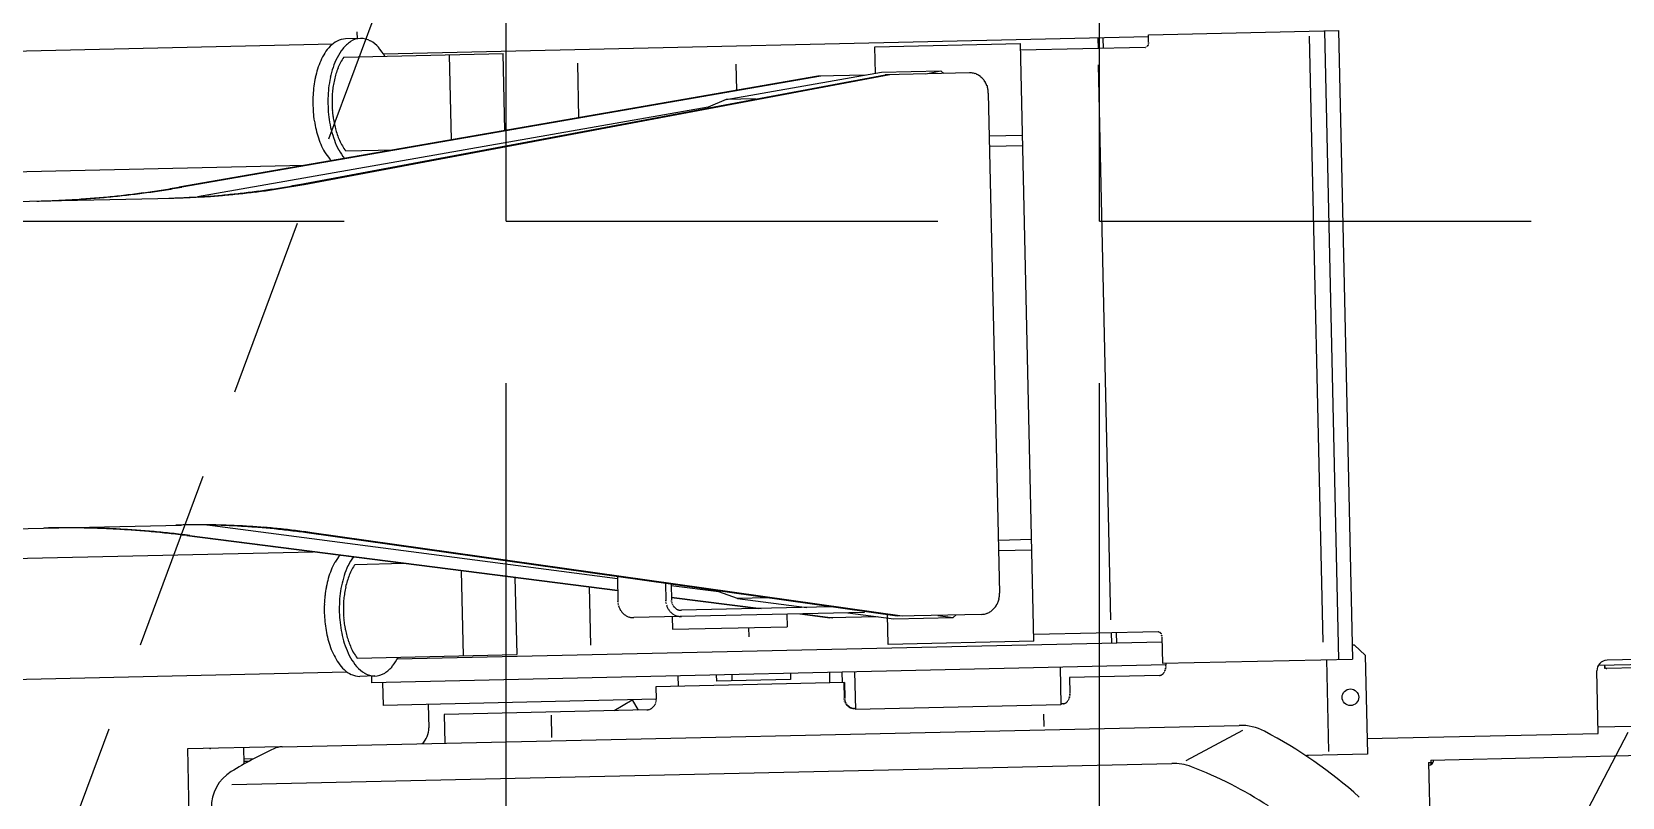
# Model space of a CAD drawing. Header units: metres. Extents: x 668617 to 675126, y 2286318 to 2293677.
# Drawn here: x 669900.166 to 669902.377, y 2287287.775 to 2287288.838 of the extents above; entities that cross this region are included whole.
import ezdxf

# ---------------------------------------------------------------- set-up
doc = ezdxf.new("R2010")
doc.units = ezdxf.units.M
doc.header["$MEASUREMENT"] = 0
doc.linetypes.add('HIDDEN', pattern=[0.375, 0.25, -0.125])
for name, color, linetype in [('0_LINEA_INDICADOR_SEÑAL', 253, 'Continuous'), ('0_VEH_CONSTRUCCION', 250, 'Continuous'), ('DMTG-ZONA-TRABAJO', 250, 'Continuous')]:
    doc.layers.add(name, color=color, linetype=linetype)

# ---------------------------------------------------------------- blocks, each defined once
blk = doc.blocks.new('excavadora planta')
at = {"color": 0}
for p, q in [((-3.1297, 0.5105), (-3.1442, 0.5105)), ((-3.1331, 0.517), (-3.1331, 0.5102)), ((-3.6441, 0.5059), (-3.1566, 0.5059)), ((-3.1464, 0.4929), (-2.9924, 0.4929)), ((-2.3694, 0.4949), (-3.1079, 0.4949)), ((-3.0442, 0.4108), (-3.0442, 0.4929)), ((-2.9924, 0.4186), (-2.9924, 0.4929)), ((-2.6337, 0.4914), (-2.493, 0.4914)), ((-2.6337, 0.4657), (-2.6337, 0.4914)), ((-2.493, -0.0854), (-2.493, 0.4914)), ((-2.4182, 0.4949), (-2.4182, 0.4848)), ((-2.4134, 0.4949), (-2.4134, 0.4848)), ((-2.3694, 0.497), (-2.1858, 0.497)), ((-2.3694, 0.4899), (-2.3694, 0.497)), ((-2.2138, -0.0925), (-2.2138, 0.4923)), ((-2.1994, 0.497), (-2.1994, -0.1094)), ((-2.1858, 0.497), (-2.1858, -0.1094)), ((-2.9211, 0.4821), (-2.9211, 0.4293)), ((-2.7681, 0.4775), (-2.7681, 0.4524)), ((-2.3726, 0.4848), (-2.493, 0.4848)), ((-2.6893, 0.4642), (-3.3083, 0.371)), ((-2.6865, 0.4642), (-3.3055, 0.371)), ((-3.1922, 0.371), (-2.6244, 0.4642)), ((-3.1875, 0.371), (-2.6196, 0.4642)), ((-2.7781, 0.4437), (-2.6276, 0.4667)), ((-2.6435, 0.4642), (-2.6893, 0.4642)), ((-2.6276, 0.4667), (-2.5704, 0.4667)), ((-2.5427, 0.4642), (-2.6244, 0.4642)), ((-2.585, 0.4642), (-2.5704, 0.4667)), ((-2.5675, 0.4642), (-2.5704, 0.4667)), ((-2.4182, -0.0665), (-2.4182, 0.4691)), ((-2.7959, 0.4369), (-3.2905, 0.3613)), ((-2.7781, 0.4437), (-2.7959, 0.4369)), ((-2.7498, 0.4437), (-2.7781, 0.4437)), ((-2.5251, 0.4441), (-2.5251, -0.0382)), ((-3.1465, 0.4024), (-3.0998, 0.4024)), ((-2.5251, 0.4031), (-2.493, 0.4031)), ((-3.6672, 0.3894), (-3.1865, 0.3894)), ((-2.5251, 0.393), (-2.493, 0.393)), ((-4.6267, 0.3607), (-3.3136, 0.3607)), ((-4.6139, 0.0452), (-3.3136, 0.0452)), ((-3.3083, 0.0349), (-2.8936, -0.0275)), ((-3.3055, 0.0349), (-2.8936, -0.0271)), ((-2.8936, -0.016), (-3.2905, 0.0447)), ((-2.6244, -0.0583), (-3.1922, 0.0349)), ((-2.6196, -0.0583), (-3.1875, 0.0349)), ((-3.9977, 0.0166), (-3.1865, 0.0166)), ((-3.1465, 0.0035), (-3.0998, 0.0035)), ((-2.5251, 0.013), (-2.493, 0.013)), ((-2.5251, 0.0029), (-2.493, 0.0029)), ((-3.0442, -0.0049), (-3.0442, -0.0869)), ((-2.9924, -0.0126), (-2.9924, -0.0869)), ((-2.8936, -0.0141), (-2.8936, -0.0379)), ((-2.9211, -0.0234), (-2.9211, -0.0795)), ((-2.8474, -0.0217), (-2.8474, -0.0379)), ((-2.8418, -0.0226), (-2.8418, -0.0379)), ((-2.7959, -0.0309), (-2.8418, -0.0239)), ((-2.7959, -0.0309), (-2.7953, -0.0302)), ((-2.8418, -0.0349), (-2.7554, -0.0479)), ((-2.8418, -0.0353), (-2.7582, -0.0479)), ((-2.7781, -0.0377), (-2.7959, -0.0309)), ((-2.7781, -0.0377), (-2.7113, -0.0479)), ((-2.7498, -0.0377), (-2.7781, -0.0377)), ((-2.6562, -0.0539), (-2.8787, -0.0539)), ((-2.8414, -0.0539), (-2.8414, -0.066)), ((-2.6876, -0.0479), (-2.8325, -0.0479)), ((-2.7309, -0.0539), (-2.7309, -0.066)), ((-2.7182, -0.0539), (-2.6893, -0.0583)), ((-2.7153, -0.0539), (-2.6865, -0.0583)), ((-2.6435, -0.0583), (-2.6893, -0.0583)), ((-2.6719, -0.0539), (-2.6276, -0.0607)), ((-2.6562, -0.0531), (-2.6562, -0.0539)), ((-2.6337, -0.0854), (-2.6337, -0.0568)), ((-2.6276, -0.0607), (-2.5704, -0.0607)), ((-2.5427, -0.0583), (-2.6244, -0.0583)), ((-2.585, -0.0583), (-2.5704, -0.0607)), ((-2.5675, -0.0583), (-2.5704, -0.0607)), ((-2.8414, -0.066), (-2.7309, -0.066)), ((-2.7681, -0.066), (-2.7681, -0.0749)), ((-3.1464, -0.0869), (-2.9924, -0.0869)), ((-2.3694, -0.0889), (-3.1079, -0.0889)), ((-2.493, -0.0854), (-2.6337, -0.0854)), ((-2.3726, -0.0789), (-2.493, -0.0789)), ((-2.4182, -0.0789), (-2.4182, -0.0889)), ((-2.4134, -0.0789), (-2.4134, -0.0889)), ((-2.3694, -0.0839), (-2.3694, -0.1094)), ((-3.9977, -0.1), (-3.1566, -0.1)), ((-3.1297, -0.1046), (-3.1442, -0.1046)), ((-3.1331, -0.1042), (-3.1331, -0.111)), ((-2.1837, -0.096), (-2.1858, -0.096)), ((-2.1837, -0.096), (-2.1736, -0.106)), ((-2.1736, -0.106), (-2.1736, -0.2015)), ((-2.3661, -0.111), (-3.1331, -0.111)), ((-3.1225, -0.111), (-3.1225, -0.1331)), ((-2.6767, -0.1211), (-2.8588, -0.1211)), ((-2.8588, -0.1211), (-2.8588, -0.1331)), ((-2.8374, -0.111), (-2.8374, -0.1211)), ((-2.8002, -0.111), (-2.8002, -0.1171)), ((-2.7286, -0.1171), (-2.8002, -0.1171)), ((-2.7853, -0.111), (-2.7853, -0.1171)), ((-2.7286, -0.111), (-2.7286, -0.1171)), ((-2.691, -0.111), (-2.691, -0.1211)), ((-2.6789, -0.111), (-2.6789, -0.1211)), ((-2.6774, -0.1211), (-2.6774, -0.1362)), ((-2.6767, -0.1211), (-2.6767, -0.1362)), ((-2.6667, -0.111), (-2.6667, -0.1472)), ((-2.4682, -0.111), (-2.4682, -0.1472)), ((-2.3725, -0.1211), (-2.4594, -0.1211)), ((-2.4594, -0.1211), (-2.4594, -0.1362)), ((-2.3694, -0.1094), (-2.1858, -0.1094)), ((-2.3661, -0.1094), (-2.3661, -0.111)), ((-2.2109, -0.1094), (-2.2109, -0.198)), ((-1.9023, -0.1211), (-1.9489, -0.1211)), ((-1.9425, -0.1241), (-1.9425, -0.1211)), ((-1.9104, -0.1161), (-1.9402, -0.1161)), ((-2.8588, -0.1331), (-3.1225, -0.1331)), ((-3.0788, -0.1331), (-3.0788, -0.1558)), ((-2.8997, -0.1432), (-2.8819, -0.1331)), ((-2.8819, -0.1331), (-2.8763, -0.1432)), ((-1.9503, -0.1864), (-1.9503, -0.1261)), ((-1.9099, -0.1241), (-1.9425, -0.1241)), ((-3.0637, -0.1432), (-3.0637, -0.1709)), ((-2.8674, -0.1432), (-3.0637, -0.1432)), ((-2.9605, -0.1462), (-2.9605, -0.1677)), ((-2.6667, -0.1462), (-2.6675, -0.1462)), ((-2.4682, -0.1472), (-2.6667, -0.1472)), ((-2.4658, -0.1462), (-2.4682, -0.1462)), ((-2.4852, -0.1559), (-2.4852, -0.1677)), ((-3.312, -0.1704), (-3.2226, -0.1704)), ((-3.312, -0.8632), (-3.312, -0.1704)), ((-3.2577, -0.1865), (-3.2577, -0.1704)), ((-3.2577, -0.1816), (-3.2483, -0.1816)), ((-3.2577, -0.1839), (-3.2528, -0.1839)), ((-3.2226, -0.171), (-3.2226, -0.1704)), ((-3.2209, -0.1709), (-2.2966, -0.1709)), ((-2.2937, -0.1758), (-2.3488, -0.2039)), ((-1.9023, -0.1805), (-1.9503, -0.1805)), ((-2.1736, -0.1864), (-1.9503, -0.1864)), ((-3.2703, -0.2061), (-2.3626, -0.2061)), ((-2.1736, -0.2015), (-2.2315, -0.2015)), ((-2.1147, -0.2108), (-2.1147, -0.305)), ((-2.1147, -0.2108), (-2.1102, -0.2108)), ((-2.1124, -0.2085), (-2.1124, -0.213)), ((-2.1124, -0.2085), (-1.8924, -0.2085))]:
    blk.add_line(p, q, dxfattribs=at)
blk.add_circle((-2.1887, -0.1462), 0.00804, dxfattribs=at)
for centre, radius, start, end in [((-3.1405, 0.4847), 0.0267, 116.622, 134.7811), ((-3.1441, 0.4919), 0.0186, 90.4973, 116.5256), ((-3.1234, 0.4815), 0.0307, 121.7205, 140.7292), ((-3.1294, 0.4913), 0.0193, 91.3974, 121.7753), ((-3.1299, 0.4915), 0.019, 59.4164, 90.0903), ((-3.1355, 0.4821), 0.03, 39.9735, 59.4135), ((-3.1168, 0.4654), 0.0574, 146.382, 154.8146), ((-3.1308, 0.4748), 0.0406, 134.5771, 146.5125), ((-3.0907, 0.4596), 0.0703, 152.0959, 160.4018), ((-3.1092, 0.4695), 0.0493, 140.4164, 152.2482), ((-3.1104, 0.4662), 0.0448, 143.4451, 151.0523), ((-3.1494, 0.4701), 0.0483, 28.229, 40.291), ((-3.0861, 0.4527), 0.0907, 161.1872, 166.5313), ((-3.1012, 0.4579), 0.0747, 154.7463, 161.2238), ((-3.0723, 0.4529), 0.0899, 160.3308, 166.8346), ((-3.0781, 0.452), 0.0802, 161.8865, 166.1479), ((-3.0886, 0.4555), 0.0691, 156.9516, 161.9042), ((-3.0997, 0.4602), 0.0571, 151.0061, 156.9805), ((-2.3726, 0.4869), 0.00206, 270.0074, 281.077), ((-2.3726, 0.487), 0.0022, 281.1252, 291.3244), ((-2.3727, 0.4873), 0.00245, 291.3468, 300.4042), ((-2.3729, 0.4876), 0.0028, 300.4027, 308.4515), ((-2.3732, 0.4879), 0.00325, 308.459, 315.509), ((3.4438, -4.6505), 7.7583, 138.54274, 138.54572), ((4.2646, -4.29), 8.1753, 144.25117, 144.25392), ((4.5694, -3.6617), 8.0849, 149.13028, 149.13303), ((5.0657, -3.2092), 8.3037, 153.56923, 153.57198), ((5.4741, -2.7378), 8.4811, 157.64964, 157.65239), ((5.7977, -2.2475), 8.6133, 161.48441, 161.48716), ((6.8007, -1.9614), 9.4918, 165.04468, 165.0472), ((6.972, -1.4163), 9.5338, 168.47482, 168.47734), ((7.9968, -0.4453), 10.4082, 174.84762, 174.84991), ((7.9929, -1.0223), 10.472, 171.70256, 171.70485), ((9.0565, 0.0667), 11.4337, 177.87943, 177.88149), ((-3.0638, 0.4481), 0.1134, 171.1568, 175.4196), ((-3.0732, 0.4496), 0.1039, 166.5093, 171.1707), ((-3.0469, 0.4479), 0.1158, 172.3025, 177.3351), ((-3.057, 0.4493), 0.1056, 166.7967, 172.3267), ((-3.0616, 0.4484), 0.0972, 169.9333, 173.4414), ((-3.0689, 0.4497), 0.0897, 166.1372, 169.9419), ((-2.5427, 0.4487), 0.0156, 83.205, 89.9983), ((-2.5427, 0.4485), 0.0157, 76.4264, 83.1979), ((-2.5428, 0.4482), 0.016, 69.7785, 76.428), ((-2.543, 0.4479), 0.0164, 63.2956, 69.7756), ((-2.5432, 0.4474), 0.0169, 57.0123, 63.2901), ((-2.5435, 0.4469), 0.0176, 50.9577, 57.0149), ((-3.058, 0.4477), 0.1192, 179.4695, 183.5277), ((-3.0586, 0.4477), 0.1186, 175.4068, 179.4783), ((-3.0432, 0.4477), 0.1195, 177.3175, 182.1951), ((-3.0538, 0.4477), 0.1049, 176.7596, 180.0039), ((-3.0538, 0.4477), 0.1049, 179.9965, 183.2521), ((-3.0565, 0.4478), 0.1023, 173.4337, 176.7626), ((-2.544, 0.4463), 0.0182, 45.1228, 50.9547), ((-2.5445, 0.4458), 0.019, 39.514, 45.1267), ((-2.545, 0.4454), 0.0197, 34.1065, 39.5142), ((-2.5456, 0.445), 0.0204, 28.8832, 34.1061), ((-2.5462, 0.4447), 0.021, 23.8261, 28.8877), ((-2.5467, 0.4444), 0.0216, 18.9001, 23.8261), ((-2.5471, 0.4443), 0.0221, 14.0853, 18.9029), ((-2.5475, 0.4442), 0.0224, 9.3527, 14.089), ((-2.5478, 0.4442), 0.0227, 4.6497, 9.3507), ((-2.5479, 0.4441), 0.0228, 359.9983, 4.6514), ((-3.0621, 0.4474), 0.1152, 183.5167, 187.7181), ((-3.0704, 0.4462), 0.1067, 187.7038, 192.2376), ((-3.0463, 0.4475), 0.1164, 182.1764, 187.189), ((-3.0558, 0.4463), 0.1069, 187.1664, 192.6277), ((-3.0565, 0.4475), 0.1023, 183.2476, 186.5813), ((-3.0616, 0.4469), 0.0971, 186.576, 190.0865), ((-3.0825, 0.4436), 0.0944, 192.2194, 197.3382), ((-3.0971, 0.439), 0.0791, 197.3057, 203.4198), ((-3.0706, 0.4429), 0.0916, 192.5928, 198.961), ((-3.069, 0.4456), 0.0896, 190.0765, 193.8797), ((-3.0782, 0.4433), 0.0802, 193.8695, 198.1304), ((-3.0887, 0.4398), 0.0691, 198.1112, 203.0404), ((-3.1128, 0.4321), 0.062, 203.3625, 211.1652), ((-3.1274, 0.4232), 0.0448, 211.0561, 221.8328), ((-3.0888, 0.4365), 0.0724, 198.8938, 206.9554), ((-3.1074, 0.4269), 0.0514, 206.8164, 218.1401), ((-3.0997, 0.4351), 0.0571, 203.0147, 208.9728), ((-3.1104, 0.4291), 0.0449, 208.9258, 216.5062), ((-3.446, 1.2856), 0.9248, 276.9517, 277.4859), ((-3.4432, 1.2855), 0.9248, 276.9518, 277.486), ((-3.446, 1.2856), 0.9249, 277.4858, 278.0201), ((-3.4432, 1.2856), 0.9249, 277.4857, 278.0199), ((-3.4461, 1.2861), 0.9253, 278.0203, 278.5543), ((-3.4432, 1.286), 0.9253, 278.0204, 278.5544), ((-3.3189, 1.1425), 0.7818, 277.5611, 278.1405), ((-3.3141, 1.1425), 0.7818, 277.5611, 278.1405), ((-3.319, 1.1432), 0.7825, 278.1397, 278.7186), ((-3.3142, 1.1432), 0.7825, 278.1397, 278.7186), ((-3.3191, 1.1439), 0.7832, 278.7181, 279.2965), ((-3.3143, 1.1439), 0.7832, 278.7183, 279.2967), ((-3.4459, 1.2838), 0.9231, 270.0003, 270.535), ((-3.443, 1.2838), 0.9231, 270.0003, 270.535), ((-3.4459, 1.2835), 0.9228, 270.5345, 271.0694), ((-3.443, 1.2835), 0.9228, 270.5345, 271.0694), ((-3.4459, 1.2836), 0.9229, 271.0697, 271.6046), ((-3.443, 1.2836), 0.9229, 271.0697, 271.6046), ((-3.4459, 1.2837), 0.923, 271.604, 272.1389), ((-3.443, 1.2837), 0.923, 271.604, 272.1389), ((-3.4459, 1.2838), 0.9231, 272.1393, 272.6742), ((-3.443, 1.2838), 0.9231, 272.1393, 272.6743), ((-3.4459, 1.2839), 0.9231, 272.6738, 273.2087), ((-3.443, 1.2839), 0.9232, 272.6738, 273.2087), ((-3.4459, 1.284), 0.9232, 273.2094, 273.7444), ((-3.443, 1.284), 0.9232, 273.2094, 273.7444), ((-3.4459, 1.2844), 0.9237, 273.7444, 274.2791), ((-3.443, 1.2844), 0.9237, 273.7445, 274.2792), ((-3.4459, 1.2845), 0.9238, 274.2786, 274.8133), ((-3.443, 1.2845), 0.9238, 274.2786, 274.8133), ((-3.4459, 1.2845), 0.9238, 274.8132, 275.3479), ((-3.443, 1.2846), 0.9238, 274.8131, 275.3478), ((-3.4459, 1.2846), 0.9239, 275.348, 275.8827), ((-3.4431, 1.2846), 0.9239, 275.348, 275.8827), ((-3.446, 1.2851), 0.9243, 275.8824, 276.4168), ((-3.4431, 1.2851), 0.9243, 275.8824, 276.4168), ((-3.446, 1.2851), 0.9244, 276.4173, 276.9517), ((-3.4431, 1.2851), 0.9244, 276.4173, 276.9517), ((-3.3184, 1.1375), 0.7768, 270.0004, 270.5843), ((-3.3136, 1.1375), 0.7768, 270.0004, 270.5843), ((-3.3184, 1.1375), 0.7768, 270.5833, 271.1654), ((-3.3136, 1.1376), 0.7768, 270.5832, 271.1654), ((-3.3184, 1.1377), 0.7769, 271.1664, 271.7485), ((-3.3136, 1.1377), 0.7769, 271.1664, 271.7485), ((-3.3184, 1.1378), 0.7771, 271.7483, 272.3305), ((-3.3136, 1.1378), 0.7771, 271.7483, 272.3305), ((-3.3184, 1.1382), 0.7775, 272.3304, 272.9123), ((-3.3137, 1.1382), 0.7775, 272.3305, 272.9124), ((-3.3184, 1.1383), 0.7776, 272.9115, 273.4934), ((-3.3137, 1.1383), 0.7776, 272.9115, 273.4934), ((-3.3185, 1.1387), 0.778, 273.494, 274.0757), ((-3.3137, 1.1388), 0.778, 273.4939, 274.0756), ((-3.3185, 1.1392), 0.7784, 274.0765, 274.658), ((-3.3137, 1.1392), 0.7784, 274.0766, 274.6581), ((-3.3185, 1.1396), 0.7788, 274.6574, 275.2386), ((-3.3138, 1.1396), 0.7788, 274.6574, 275.2386), ((-3.3186, 1.14), 0.7792, 275.2386, 275.8196), ((-3.3138, 1.14), 0.7792, 275.2386, 275.8196), ((-3.3186, 1.1404), 0.7796, 275.8192, 276.3999), ((-3.3138, 1.1404), 0.7797, 275.8191, 276.3998), ((-3.3187, 1.1411), 0.7804, 276.4002, 276.9805), ((-3.3139, 1.1411), 0.7804, 276.4002, 276.9805), ((-3.3188, 1.1418), 0.7811, 276.9798, 277.5597), ((-3.314, 1.1418), 0.7811, 276.9798, 277.5597), ((-3.4459, -0.8777), 0.9229, 89.4659, 90.0015), ((-3.443, -0.8777), 0.9229, 89.4659, 90.0015), ((-3.4459, -0.8779), 0.9231, 88.9296, 89.4664), ((-3.443, -0.8779), 0.9231, 88.9296, 89.4664), ((-3.4459, -0.8777), 0.9229, 88.3938, 88.9294), ((-3.443, -0.8777), 0.9229, 88.3938, 88.9294), ((-3.4459, -0.8777), 0.9229, 87.858, 88.3936), ((-3.443, -0.8777), 0.9229, 87.8581, 88.3937), ((-3.4459, -0.8781), 0.9233, 87.3233, 87.8587), ((-3.443, -0.8781), 0.9233, 87.3232, 87.8586), ((-3.4459, -0.8781), 0.9233, 86.7871, 87.3225), ((-3.443, -0.8781), 0.9233, 86.7872, 87.3226), ((-3.4459, -0.8781), 0.9233, 86.2518, 86.7872), ((-3.443, -0.8781), 0.9233, 86.2518, 86.7872), ((-3.4459, -0.8781), 0.9233, 85.7172, 86.2525), ((-3.443, -0.8781), 0.9233, 85.7171, 86.2525), ((-3.4459, -0.8785), 0.9237, 85.1813, 85.7164), ((-3.443, -0.8785), 0.9237, 85.1813, 85.7164), ((-3.4459, -0.8785), 0.9237, 84.6468, 85.182), ((-3.443, -0.8785), 0.9237, 84.6468, 85.182), ((-3.446, -0.8789), 0.9241, 84.1111, 84.646), ((-3.4431, -0.8789), 0.9241, 84.1112, 84.6461), ((-3.4459, -0.8789), 0.9241, 83.5767, 84.1116), ((-3.4431, -0.8789), 0.9241, 83.5767, 84.1116), ((-3.446, -0.8793), 0.9245, 83.0421, 83.5767), ((-3.4431, -0.8793), 0.9245, 83.0421, 83.5767), ((-3.4461, -0.8797), 0.9249, 82.5068, 83.0413), ((-3.4432, -0.8797), 0.9249, 82.5067, 83.0411), ((-3.446, -0.8797), 0.9249, 81.9736, 82.508), ((-3.4432, -0.8797), 0.9249, 81.9737, 82.5081), ((-3.3184, -0.7315), 0.7767, 89.4189, 90.0031), ((-3.4461, -0.8801), 0.9253, 81.438, 81.9722), ((-3.4432, -0.8801), 0.9253, 81.438, 81.9722), ((-3.3136, -0.7315), 0.7767, 89.4189, 90.0031), ((-3.3184, -0.7317), 0.7769, 88.8327, 89.4183), ((-3.3136, -0.7317), 0.7769, 88.8327, 89.4183), ((-3.3184, -0.7317), 0.7769, 88.247, 88.8323), ((-3.3136, -0.7317), 0.7769, 88.2469, 88.8323), ((-3.3184, -0.7318), 0.777, 87.6635, 88.2477), ((-3.3136, -0.7318), 0.777, 87.6635, 88.2477), ((-3.3184, -0.7321), 0.7773, 87.08, 87.6639), ((-3.3136, -0.7321), 0.7773, 87.0799, 87.6639), ((-3.3184, -0.7324), 0.7776, 86.4961, 87.0798), ((-3.3137, -0.7324), 0.7776, 86.4961, 87.0799), ((-3.3185, -0.7327), 0.7779, 85.9119, 86.4954), ((-3.3137, -0.7327), 0.7779, 85.9119, 86.4954), ((-3.3185, -0.733), 0.7782, 85.3296, 85.9128), ((-3.3137, -0.733), 0.7782, 85.3295, 85.9127), ((-3.3186, -0.7336), 0.7788, 84.7457, 85.3285), ((-3.3138, -0.7336), 0.7788, 84.7458, 85.3286), ((-3.3186, -0.7339), 0.7791, 84.1645, 84.7471), ((-3.3138, -0.7339), 0.7791, 84.1645, 84.7471), ((-3.3186, -0.7345), 0.7798, 83.5819, 84.1641), ((-3.3138, -0.7345), 0.7798, 83.5818, 84.1639), ((-3.3187, -0.7351), 0.7804, 82.9995, 83.5812), ((-3.3139, -0.7351), 0.7804, 82.9996, 83.5813), ((-3.3188, -0.7358), 0.781, 82.42, 83.0012), ((-3.314, -0.7357), 0.781, 82.4198, 83.001), ((-3.3189, -0.7367), 0.7819, 81.8374, 82.4179), ((-3.3141, -0.7367), 0.7819, 81.8375, 82.4181), ((-3.319, -0.7373), 0.7825, 81.2584, 81.8385), ((-3.3142, -0.7373), 0.7825, 81.2584, 81.8385), ((-3.3191, -0.7382), 0.7835, 80.6797, 81.2591), ((-3.3143, -0.7382), 0.7835, 80.6797, 81.2591), ((-3.1128, -0.0262), 0.062, 148.8348, 156.6375), ((-3.1274, -0.0172), 0.0448, 138.1672, 148.9439), ((-3.0888, -0.0306), 0.0724, 153.0446, 161.1062), ((-3.1074, -0.021), 0.0514, 141.8599, 153.1836), ((-3.1104, -0.0232), 0.0449, 143.4938, 151.0742), ((-3.0825, -0.0376), 0.0944, 162.6618, 167.7806), ((-3.0971, -0.033), 0.0791, 156.5802, 162.6943), ((-3.0706, -0.0369), 0.0916, 161.039, 167.4072), ((-3.0782, -0.0373), 0.0802, 161.8696, 166.1305), ((-3.0887, -0.0339), 0.0691, 156.9596, 161.8888), ((-3.0997, -0.0291), 0.0571, 151.0272, 156.9853), ((-3.0621, -0.0414), 0.1152, 172.2819, 176.4833), ((-3.0704, -0.0403), 0.1067, 167.7624, 172.2962), ((-3.0463, -0.0415), 0.1164, 172.811, 177.8236), ((-3.0558, -0.0403), 0.1069, 167.3723, 172.8336), ((-3.0565, -0.0415), 0.1023, 173.4187, 176.7524), ((-3.0616, -0.0409), 0.0971, 169.9135, 173.424), ((-3.069, -0.0396), 0.0896, 166.1203, 169.9235), ((-3.058, -0.0417), 0.1192, 176.4723, 180.5305), ((-3.0586, -0.0417), 0.1186, 180.5217, 184.5932), ((-3.0432, -0.0417), 0.1195, 177.8049, 182.6825), ((-3.0538, -0.0417), 0.1049, 176.7479, 180.0035), ((-3.0538, -0.0417), 0.1049, 179.9961, 183.2404), ((-2.8762, -0.0379), 0.0174, 180.001, 184.9934), ((-2.8762, -0.0379), 0.0173, 184.9898, 189.9801), ((-2.8764, -0.0379), 0.0172, 189.98, 195.0739), ((-2.8766, -0.0379), 0.017, 195.068, 200.1864), ((-2.8768, -0.038), 0.0168, 200.1921, 205.3863), ((-2.8771, -0.0382), 0.0165, 205.3844, 210.6716), ((-2.83, -0.0379), 0.0174, 180.0007, 184.9933), ((-2.8301, -0.0379), 0.0173, 184.9904, 189.981), ((-2.8302, -0.0379), 0.0172, 189.9799, 195.074), ((-2.8304, -0.0379), 0.017, 195.0733, 200.192), ((-2.8306, -0.038), 0.0168, 200.1898, 205.3843), ((-2.8309, -0.0382), 0.0165, 205.3844, 210.6716), ((-2.8309, -0.0379), 0.0109, 179.994, 184.9867), ((-2.831, -0.0379), 0.0108, 184.9993, 189.9251), ((-2.8311, -0.0379), 0.0107, 189.9082, 195.0003), ((-2.8312, -0.0379), 0.0106, 195.0122, 200.1906), ((-2.8313, -0.038), 0.0105, 200.1794, 205.374), ((-2.8315, -0.038), 0.0103, 205.3747, 210.6621), ((-2.8317, -0.0381), 0.0101, 210.6642, 216.0596), ((-2.8319, -0.0383), 0.00986, 216.0653, 221.5812), ((-2.832, -0.0384), 0.00964, 221.5725, 227.2178), ((-2.8322, -0.0386), 0.00941, 227.2256, 233.0048), ((-2.5467, -0.0385), 0.0216, 336.0577, 340.9878), ((-2.5471, -0.0383), 0.0221, 340.9886, 345.8099), ((-2.5475, -0.0382), 0.0224, 345.8092, 350.5487), ((-2.5478, -0.0382), 0.0227, 350.546, 355.2305), ((-2.5479, -0.0382), 0.0228, 355.2279, 359.9061), ((-3.0638, -0.0422), 0.1134, 184.5804, 188.8432), ((-3.0732, -0.0437), 0.1039, 188.8293, 193.4907), ((-3.0469, -0.0419), 0.1158, 182.6649, 187.6975), ((-3.057, -0.0433), 0.1056, 187.6733, 193.2033), ((-3.0565, -0.0419), 0.1023, 183.2374, 186.5663), ((-3.0616, -0.0425), 0.0972, 186.5586, 190.0667), ((-3.0689, -0.0438), 0.0897, 190.0581, 193.8628), ((-2.8773, -0.0383), 0.0161, 210.6674, 216.0628), ((-2.8776, -0.0385), 0.0158, 216.0645, 221.5803), ((-2.8779, -0.0388), 0.0154, 221.5781, 227.2235), ((-2.8781, -0.039), 0.0151, 227.2238, 233.0035), ((-2.8783, -0.0393), 0.0147, 233.0034, 238.9162), ((-2.8785, -0.0396), 0.0144, 238.9175, 244.9562), ((-2.8786, -0.0398), 0.0142, 244.9574, 251.1082), ((-2.8787, -0.04), 0.0139, 251.1103, 257.352), ((-2.8787, -0.0401), 0.0138, 257.3552, 263.7221), ((-2.8787, -0.0402), 0.0137, 263.7236, 270.0002), ((-2.8312, -0.0383), 0.0161, 210.6707, 216.0658), ((-2.8314, -0.0385), 0.0158, 216.0689, 221.5847), ((-2.8317, -0.0388), 0.0154, 221.5782, 227.2234), ((-2.832, -0.039), 0.0151, 227.2239, 233.0033), ((-2.8322, -0.0393), 0.0147, 233.0067, 238.9192), ((-2.8323, -0.0396), 0.0144, 238.9176, 244.9561), ((-2.8324, -0.0398), 0.0142, 244.9576, 251.108), ((-2.8323, -0.0388), 0.0092, 232.9904, 238.9027), ((-2.8324, -0.0389), 0.00901, 238.9143, 244.9525), ((-2.8325, -0.04), 0.0139, 251.1104, 257.3518), ((-2.8325, -0.0391), 0.00885, 244.9546, 251.1047), ((-2.8325, -0.0401), 0.0138, 257.3553, 263.7219), ((-2.8325, -0.0392), 0.00872, 251.1016, 257.3426), ((-2.8325, -0.0393), 0.00863, 257.3425, 263.7971), ((-2.8325, -0.0402), 0.0137, 263.7235, 270.0004), ((-2.8325, -0.0393), 0.00858, 263.8002, 269.9971), ((-2.5427, -0.0427), 0.0156, 270.0034, 276.8184), ((-2.5427, -0.0426), 0.0157, 276.8178, 283.4973), ((-2.5428, -0.0423), 0.016, 283.5059, 290.1004), ((-2.543, -0.0419), 0.0164, 290.0994, 296.552), ((-2.5432, -0.0414), 0.0169, 296.5554, 302.8233), ((-2.5435, -0.0409), 0.0175, 302.8248, 308.882), ((-2.5439, -0.0404), 0.0182, 308.8787, 314.6845), ((-2.5444, -0.0399), 0.0189, 314.6852, 320.3635), ((-2.545, -0.0394), 0.0197, 320.3633, 325.774), ((-2.5456, -0.039), 0.0203, 325.7708, 330.9971), ((-2.5461, -0.0387), 0.021, 330.9981, 336.0633), ((-3.0861, -0.0468), 0.0907, 193.4687, 198.8128), ((-3.1012, -0.052), 0.0747, 198.7762, 205.2537), ((-3.0723, -0.047), 0.0899, 193.1654, 199.6692), ((-3.0781, -0.0461), 0.0802, 193.8521, 198.1135), ((-3.0886, -0.0495), 0.0691, 198.0958, 203.0484), ((-3.0997, -0.0543), 0.0571, 203.0195, 208.9939), ((-3.1168, -0.0594), 0.0574, 205.1854, 213.618), ((-3.1308, -0.0688), 0.0406, 213.4875, 225.4229), ((-3.0907, -0.0536), 0.0703, 199.5982, 207.9041), ((-3.1092, -0.0636), 0.0493, 207.7518, 219.5836), ((-3.1104, -0.0602), 0.0448, 208.9477, 216.5549), ((-3.1494, -0.0641), 0.0483, 319.709, 331.771), ((-2.3726, -0.0809), 0.00206, 79.6276, 90.748), ((-2.3726, -0.0811), 0.00219, 68.4443, 79.5531), ((-2.3727, -0.0813), 0.00247, 58.6222, 68.4485), ((-2.3729, -0.0817), 0.00286, 50.3929, 58.6102), ((-2.3732, -0.082), 0.00333, 43.3477, 50.4091), ((75.7432, 66.202), 102.4455, 220.315446, 220.315676), ((39.7764, 29.01), 51.2113, 214.6136, 214.61406), ((27.2977, 16.7882), 34.1283, 209.62161, 209.6223), ((20.7947, 10.7996), 25.5928, 205.15913, 205.16005), ((16.7196, 7.2892), 20.463, 201.11117, 201.11232), ((13.8899, 5.0179), 17.0405, 197.41254, 197.41392), ((11.804, 3.4331), 14.603, 193.92787, 193.92947), ((10.1784, 2.282), 12.7688, 190.67067, 190.67251), ((10.2915, 1.5892), 12.7709, 187.52251, 187.52434), ((8.9434, 0.8001), 11.3473, 184.46415, 184.46621), ((8.9727, 0.2136), 11.346, 181.50029, 181.50235), ((-3.1405, -0.0788), 0.0267, 225.2189, 243.378), ((-3.1441, -0.086), 0.0186, 243.4744, 269.5027), ((-3.1234, -0.0756), 0.0307, 219.2708, 238.2795), ((-3.1294, -0.0853), 0.0193, 238.2247, 268.6026), ((-3.1299, -0.0856), 0.019, 269.9097, 300.5836), ((-3.1355, -0.0761), 0.03, 300.5865, 320.0265), ((-2.3725, -0.117), 0.00413, 270.0182, 281.0878), ((-2.3726, -0.1167), 0.0044, 281.1275, 291.5834), ((-2.3727, -0.1162), 0.00493, 291.6068, 301.0065), ((-2.3731, -0.1156), 0.00567, 301.0019, 309.1006), ((-2.3737, -0.1149), 0.00657, 309.0923, 316.0601), ((-2.3744, -0.1141), 0.0076, 316.044, 322.1315), ((-2.3753, -0.1135), 0.00871, 322.1235, 327.473), ((-2.3763, -0.1129), 0.00984, 327.4692, 332.2191), ((-2.3772, -0.1123), 0.011, 332.2044, 336.393), ((-2.3782, -0.1119), 0.012, 336.3865, 340.2856), ((-2.3791, -0.1116), 0.013, 340.2832, 343.9409), ((-2.38, -0.1113), 0.0139, 343.9315, 347.3898), ((-2.3807, -0.1112), 0.0146, 347.3952, 350.6915), ((-2.3812, -0.1111), 0.0152, 350.689, 353.8559), ((-2.3816, -0.111), 0.0155, 353.8489, 356.9154), ((-2.3818, -0.111), 0.0157, 356.9172, 0.0046), ((-1.9402, -0.1261), 0.01, 90, 180), ((-1.9405, -0.1221), 0.00201, 180, 270), ((-2.8691, -0.1333), 0.0103, 329.2809, 334.5559), ((-2.8693, -0.1333), 0.0105, 334.558, 339.7367), ((-2.8694, -0.1332), 0.0106, 339.7356, 344.8355), ((-2.8696, -0.1332), 0.0108, 344.8328, 349.948), ((-2.8696, -0.1331), 0.0109, 349.944, 355.0438), ((-2.8697, -0.1331), 0.0109, 355.0408, 359.9968), ((-2.6664, -0.1362), 0.0109, 180.0017, 184.9687), ((-2.6665, -0.1362), 0.0109, 184.9618, 189.8706), ((-2.6666, -0.1362), 0.0108, 189.8749, 194.9512), ((-2.6658, -0.1362), 0.0109, 180.0017, 184.9687), ((-2.6659, -0.1362), 0.0109, 184.9618, 189.8706), ((-2.6659, -0.1362), 0.0108, 189.8749, 194.9512), ((-2.4745, -0.1362), 0.0152, 350.6787, 353.8458), ((-2.4751, -0.1362), 0.0157, 356.9069, 359.9945), ((-2.4749, -0.1362), 0.0155, 353.8593, 356.9258), ((-2.868, -0.1347), 0.00852, 270.0064, 276.2876), ((-2.868, -0.1346), 0.00857, 276.2847, 282.5673), ((-2.8681, -0.1345), 0.00866, 282.5667, 288.8081), ((-2.8681, -0.1344), 0.00879, 288.8083, 294.9709), ((-2.8682, -0.1343), 0.00896, 294.977, 300.876), ((-2.8683, -0.1341), 0.00916, 300.8724, 306.7574), ((-2.8684, -0.1339), 0.00938, 306.7679, 312.6119), ((-2.8686, -0.1337), 0.00961, 312.6013, 318.3815), ((-2.8687, -0.1336), 0.00985, 318.3862, 323.8984), ((-2.8689, -0.1334), 0.0101, 323.892, 329.2791), ((-2.6667, -0.1362), 0.0107, 194.9522, 200.1125), ((-2.6668, -0.1363), 0.0105, 200.1046, 205.2796), ((-2.6661, -0.1362), 0.0107, 194.9436, 200.1039), ((-2.667, -0.1363), 0.0103, 205.2749, 210.5461), ((-2.6662, -0.1363), 0.0105, 200.113, 205.288), ((-2.6672, -0.1365), 0.0101, 210.5583, 215.942), ((-2.6664, -0.1363), 0.0103, 205.2749, 210.5461), ((-2.6674, -0.1366), 0.00986, 215.9351, 221.4443), ((-2.6666, -0.1365), 0.0101, 210.5507, 215.9343), ((-2.6676, -0.1367), 0.00962, 221.4365, 227.0811), ((-2.6668, -0.1366), 0.00986, 215.9351, 221.4443), ((-2.6669, -0.1367), 0.00962, 221.443, 227.0876), ((-2.6677, -0.1369), 0.00939, 227.0895, 232.8745), ((-2.6671, -0.1369), 0.00939, 227.0895, 232.8745), ((-2.6679, -0.1371), 0.00917, 232.8699, 238.7946), ((-2.6672, -0.1371), 0.00917, 232.8699, 238.7946), ((-2.668, -0.1373), 0.00897, 238.8003, 244.8574), ((-2.6673, -0.1373), 0.00897, 238.8003, 244.8574), ((-2.668, -0.1374), 0.0088, 244.8521, 251.0271), ((-2.6674, -0.1374), 0.0088, 244.8521, 251.0271), ((-2.6681, -0.1375), 0.00866, 251.0331, 257.304), ((-2.6675, -0.1375), 0.00866, 251.0331, 257.304), ((-2.6681, -0.1376), 0.00857, 257.3091, 263.7985), ((-2.6675, -0.1376), 0.00857, 257.3091, 263.7985), ((-2.6681, -0.1377), 0.00852, 263.7964, 269.9988), ((-2.6675, -0.1377), 0.00852, 263.7964, 269.9988), ((-2.4658, -0.1421), 0.00413, 270.0199, 281.0882), ((-2.4658, -0.1418), 0.0044, 281.128, 291.583), ((-2.466, -0.1413), 0.00492, 291.5974, 300.9967), ((-2.4664, -0.1407), 0.00567, 301.0019, 309.1006), ((-2.467, -0.14), 0.00657, 309.0849, 316.0529), ((-2.4677, -0.1393), 0.0076, 316.0519, 322.1398), ((-2.4686, -0.1386), 0.00871, 322.1172, 327.467), ((-2.4695, -0.138), 0.00984, 327.4598, 332.2101), ((-2.4705, -0.1375), 0.011, 332.2043, 336.3931), ((-2.4715, -0.137), 0.012, 336.3864, 340.2858), ((-2.4724, -0.1367), 0.013, 340.2799, 343.9378), ((-2.4732, -0.1365), 0.0139, 343.9414, 347.4), ((-2.474, -0.1363), 0.0146, 347.3952, 350.6915), ((-3.0989, -0.1558), 0.0201, 311.4109, 0), ((-3.068, -0.5409), 0.4019, 113.6121, 120.2449), ((-3.2209, -0.191), 0.0201, 90, 113.6121), ((-2.2966, -0.2211), 0.0502, 60.9858, 90), ((-2.4916, -0.5726), 0.4522, 46.8491, 60.9859), ((-3.2502, -0.2284), 0.0402, 120.2449, 180), ((-2.3626, -0.2563), 0.0502, 67.8228, 90), ((-2.4916, -0.5727), 0.3919, 55.6137, 67.8228), ((0.8763, -7.1916), 7.6501, 113.97659, 113.97705), ((0.6691, -7.2104), 7.5856, 112.48827, 112.48873), ((0.4808, -7.2481), 7.5507, 111.05781, 111.05827), ((0.2736, -7.248), 7.4787, 109.57592, 109.57638), ((-0.122, -7.2857), 7.3917, 106.58711, 106.58757), ((0.0664, -7.2669), 7.4298, 108.0212, 108.02166), ((-0.348, -7.3045), 7.3486, 104.85549, 104.85595), ((-0.5363, -7.2857), 7.2842, 103.46092, 103.46138), ((-0.7435, -7.3045), 7.2573, 101.8348, 101.83526), ((-0.9507, -7.3045), 7.2176, 100.22435, 100.22481), ((-1.1391, -7.2856), 7.1679, 98.76883, 98.76929), ((2.0639, -5.2137), 6.6007, 130.60084, 130.60175), ((-1.3463, -7.2856), 7.1393, 97.12479, 97.12525), ((-1.5535, -7.2856), 7.1165, 95.46887, 95.46932), ((1.8379, -5.2985), 6.5219, 128.60765, 128.60857), ((-1.7418, -7.2668), 7.0823, 93.96593, 93.96639), ((1.6119, -5.3643), 6.4361, 126.66817, 126.66908), ((-1.949, -7.2479), 7.0521, 92.2965, 92.29696), ((-2.0431, -14.219), 14.0188, 90.76994, 90.77017), ((1.3764, -5.4396), 6.3602, 124.56051, 124.56143), ((1.141, -5.4867), 6.2692, 122.54337, 122.54429), ((1.9387, -7.3362), 8.2637, 120.30624, 120.30693), ((1.6122, -7.3989), 8.1592, 118.10327, 118.10396), ((1.2983, -7.4491), 8.0612, 115.96582, 115.96651), ((0.708, -7.022), 7.4267, 113.31265, 113.31356), ((0.3502, -7.1256), 7.3895, 110.44445, 110.44537), ((-0.036, -7.2198), 7.3534, 107.3667, 107.36762), ((-0.4221, -7.2857), 7.3114, 104.32226, 104.32318), ((-0.8176, -7.3327), 7.2699, 101.20755, 101.20847), ((-0.8866, -9.7601), 9.6526, 98.00323, 98.00392), ((-1.414, -9.7726), 9.6059, 94.87529, 94.87598), ((-1.9666, -9.7726), 9.5748, 91.57827, 91.57896), ((-2.1147, -0.2085), 0.00502, 270, 0)]:
    blk.add_arc(centre, radius, start, end, dxfattribs=at)
blk.add_point((-3.2904, -0.1709), dxfattribs=at)
blk.add_point((-3.2904, -0.1709), dxfattribs=at)

msp = doc.modelspace()

# ---------------------------------------------------------------- hatches: boundary and pattern name
at = {"layer": 'DMTG-ZONA-TRABAJO', "ltscale": 3}
h = msp.add_hatch(dxfattribs=at)
h.set_pattern_fill('ANGLE', color=30, scale=3)
h.set_pattern_definition([(0, (0, 0), (0, 0.825), [0.6, -0.225]), (90, (0, 0), (-0.825, 5e-17), [0.6, -0.225])])
h.paths.add_polyline_path([(669898.72535, 2287293.51272), (669912.1139, 2287293.84486), (669912.86971, 2287263.37755), (669899.92572, 2287263.05644)])

# ---------------------------------------------------------------- linework, layer by layer
at = {"layer": '0_LINEA_INDICADOR_SEÑAL', "color": 252, "linetype": 'HIDDEN'}
for points in [[(669894.6289, 2287273.01945), (669905.42253, 2287293.67886)], [(669894.55364, 2287272.52646), (669902.36681, 2287293.48487)]]:
    msp.add_lwpolyline(points, dxfattribs=at)

# ---------------------------------------------------------------- block references
at = {"layer": '0_VEH_CONSTRUCCION', "xscale": 1.44, "yscale": 1.44, "zscale": 1.44, "rotation": 1.284310337234343}
msp.add_blockref('excavadora planta', (669905.14548, 2287288.19516), dxfattribs=at)

doc.saveas('drawing.dxf')
